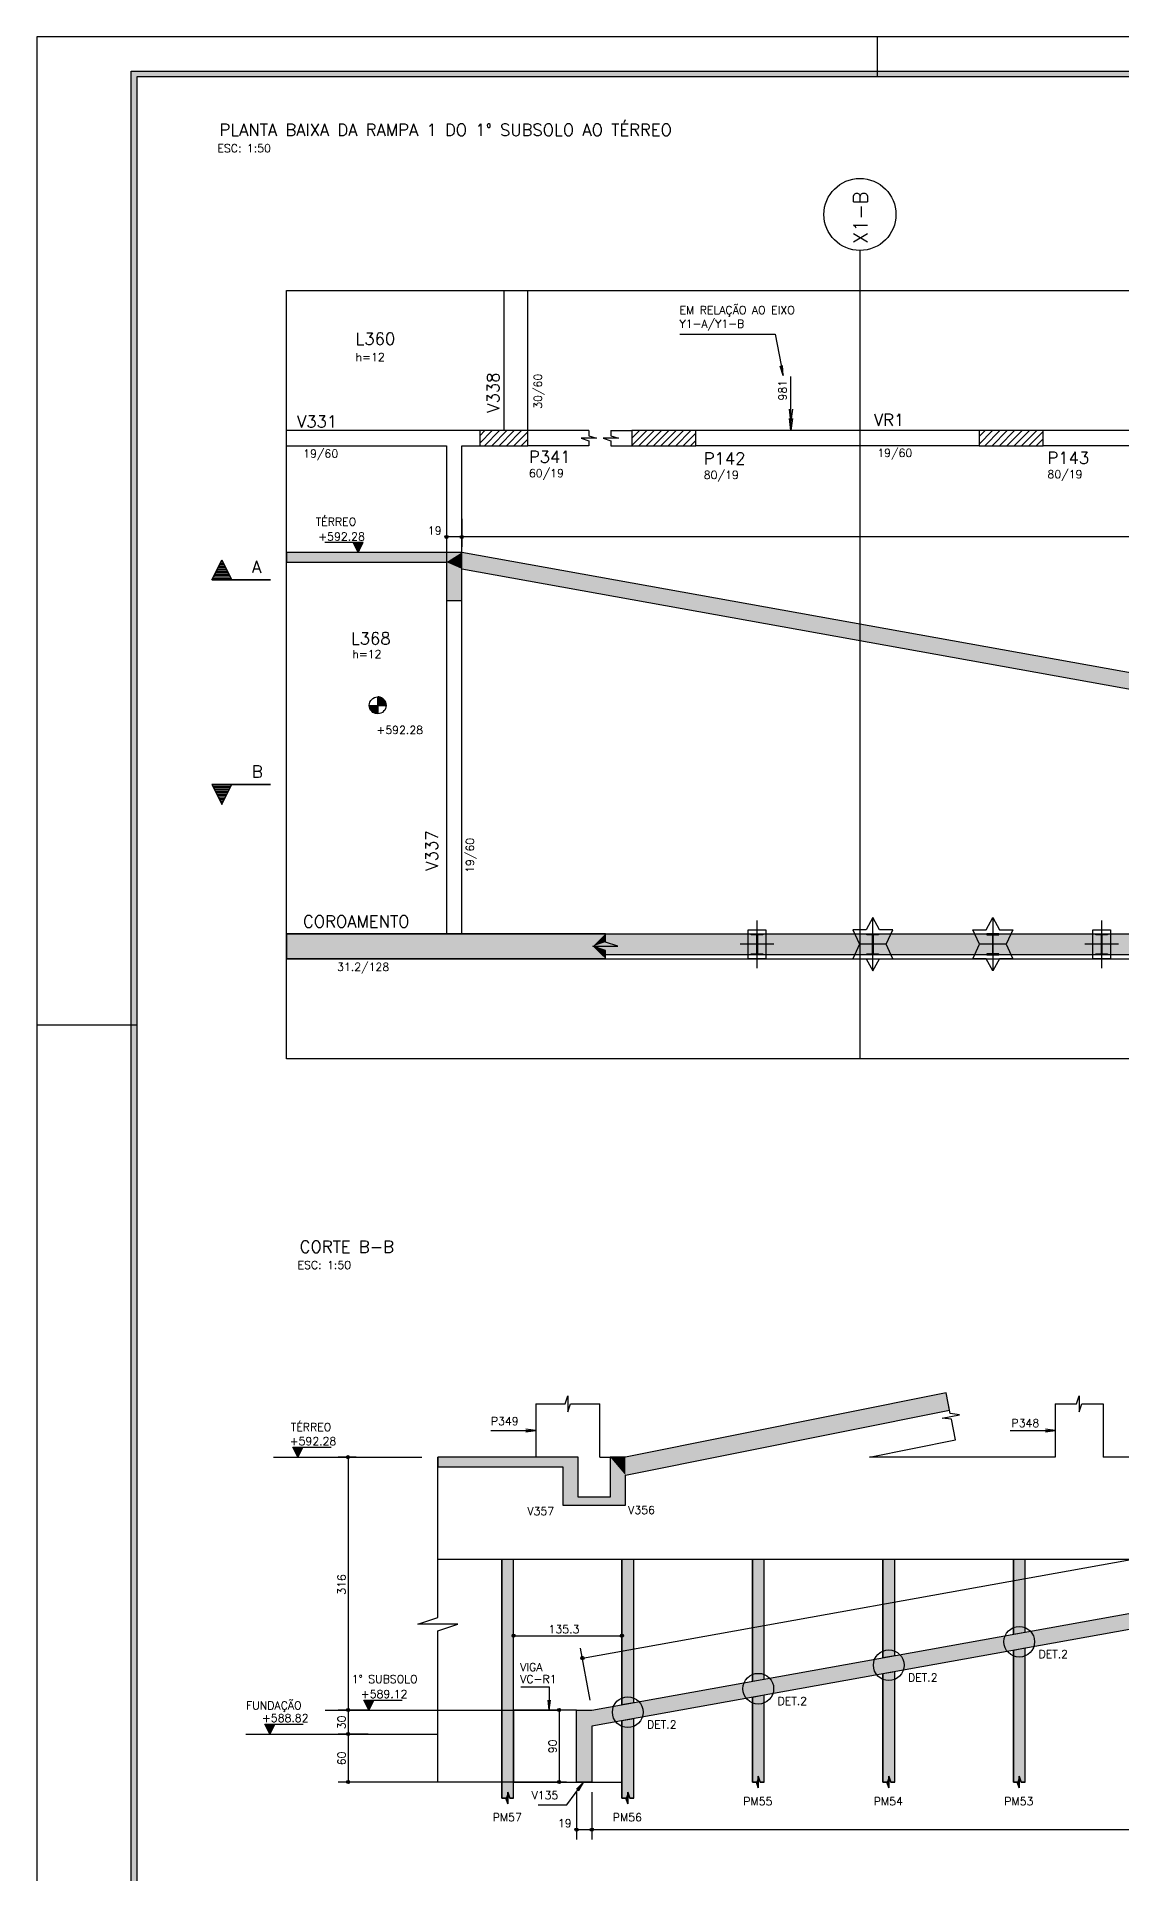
# Model space of a CAD drawing. Extents: x 0 to 119, y 0 to 84.
# Drawn here: x 0 to 27.09, y 38.2 to 84.1 of the extents above; entities that cross this region are included whole.
import ezdxf

# ---------------------------------------------------------------- set-up
doc = ezdxf.new("R2010")
doc.units = 0
doc.header["$LTSCALE"] = 100
doc.header["$MEASUREMENT"] = 0
for name, pattern in [('ESTILO_TQS_0001', [0.85, 0.7, -0.15]), ('ESTILO_TQS_0002', [0.3, 0.2, -0.1]), ('ESTILO_TQS_0004', [2.4, 1.5, 0.2, 0.15, -0.2, 0.15, -0.2])]:
    doc.linetypes.add(name, pattern=pattern)
for name, color, linetype in [('1', 1, 'CONTINUOUS'), ('11', 11, 'CONTINUOUS'), ('12', 12, 'CONTINUOUS'), ('2', 2, 'CONTINUOUS'), ('20', 4, 'CONTINUOUS'), ('29', 7, 'CONTINUOUS'), ('3', 3, 'CONTINUOUS'), ('4', 4, 'CONTINUOUS'), ('5', 5, 'CONTINUOUS'), ('6', 6, 'CONTINUOUS'), ('8', 8, 'CONTINUOUS')]:
    doc.layers.add(name, color=color, linetype=linetype)
doc.styles.get("Standard").update_dxf_attribs({"font": 'ROMANS.SHX'})

msp = doc.modelspace()

# ---------------------------------------------------------------- linework, layer by layer
at = {"layer": '1', "linetype": 'Continuous'}
for p, q in [((17.996283, 60.823467), (17.996283, 62.009467)), ((20.886303, 62.083237), (20.719637, 61.778573)), ((21.05297, 61.778573), (20.886303, 62.083237)), ((20.886303, 60.749904), (20.886303, 62.083237)), ((23.719605, 61.778461), (23.886272, 62.083131)), ((23.886272, 62.083131), (24.052939, 61.778461)), ((23.886272, 62.083131), (23.886272, 60.749797)), ((26.606291, 60.823467), (26.606291, 62.009467)), ((17.775793, 61.778571), (18.216793, 61.778571)), ((17.775793, 61.054571), (17.775793, 61.778571)), ((17.849283, 61.656171), (17.849283, 61.678571)), ((17.849283, 61.678571), (18.143283, 61.678571)), ((17.970083, 61.656171), (17.849283, 61.656171)), ((17.989683, 61.196571), (17.989683, 61.636571)), ((18.002883, 61.636571), (18.002883, 61.196571)), ((18.143283, 61.656171), (18.022483, 61.656171)), ((18.143283, 61.678571), (18.143283, 61.656171)), ((18.216793, 61.778571), (18.216793, 61.054571)), ((20.719637, 61.778573), (20.386303, 61.778573)), ((20.386303, 61.778573), (20.55297, 61.416571)), ((20.739291, 61.656171), (20.739291, 61.678571)), ((20.739291, 61.678571), (21.033291, 61.678571)), ((20.860091, 61.656171), (20.739291, 61.656171)), ((20.879691, 61.196571), (20.879691, 61.636571)), ((20.892891, 61.636571), (20.892891, 61.196571)), ((21.033291, 61.656171), (20.912491, 61.656171)), ((21.033291, 61.678571), (21.033291, 61.656171)), ((21.386303, 61.778573), (21.05297, 61.778573)), ((21.219637, 61.416571), (21.386303, 61.778573)), ((23.552939, 61.416464), (23.386272, 61.778461)), ((23.386272, 61.778461), (23.719605, 61.778461)), ((23.73926, 61.678464), (23.73926, 61.656064)), ((24.03326, 61.678464), (23.73926, 61.678464)), ((23.73926, 61.656064), (23.86006, 61.656064)), ((23.87966, 61.636464), (23.87966, 61.196464)), ((23.89286, 61.196464), (23.89286, 61.636464)), ((23.91246, 61.656064), (24.03326, 61.656064)), ((24.03326, 61.656064), (24.03326, 61.678464)), ((24.052939, 61.778461), (24.386272, 61.778461)), ((24.386272, 61.778461), (24.219605, 61.416464)), ((26.385801, 61.778571), (26.826801, 61.778571)), ((26.385801, 61.054571), (26.385801, 61.778571)), ((26.459291, 61.656171), (26.459291, 61.678571)), ((26.459291, 61.678571), (26.753291, 61.678571)), ((26.580091, 61.656171), (26.459291, 61.656171)), ((26.599691, 61.196571), (26.599691, 61.636571)), ((26.612891, 61.636571), (26.612891, 61.196571)), ((26.753291, 61.656171), (26.632491, 61.656171)), ((26.753291, 61.678571), (26.753291, 61.656171)), ((26.826801, 61.778571), (26.826801, 61.054571)), ((18.416793, 61.416571), (17.575793, 61.416571)), ((18.216793, 61.054571), (17.775793, 61.054571)), ((17.849283, 61.154571), (17.849283, 61.176971)), ((17.849283, 61.176971), (17.970083, 61.176971)), ((18.143283, 61.154571), (17.849283, 61.154571)), ((18.022483, 61.176971), (18.143283, 61.176971)), ((18.143283, 61.176971), (18.143283, 61.154571)), ((20.55297, 61.416571), (20.386303, 61.054573)), ((20.386303, 61.054573), (20.719637, 61.054573)), ((21.219637, 61.416571), (20.55297, 61.416571)), ((20.719637, 61.054573), (20.886303, 60.749904)), ((20.739291, 61.154571), (20.739291, 61.176971)), ((20.739291, 61.176971), (20.860091, 61.176971)), ((21.033291, 61.154571), (20.739291, 61.154571)), ((20.886303, 60.749904), (21.05297, 61.054573)), ((20.912491, 61.176971), (21.033291, 61.176971)), ((21.033291, 61.176971), (21.033291, 61.154571)), ((21.05297, 61.054573), (21.386303, 61.054573)), ((21.386303, 61.054573), (21.219637, 61.416571)), ((23.386272, 61.054461), (23.552939, 61.416464)), ((23.719605, 61.054461), (23.386272, 61.054461)), ((24.219605, 61.416464), (23.552939, 61.416464)), ((23.886272, 60.749797), (23.719605, 61.054461)), ((23.86006, 61.176864), (23.73926, 61.176864)), ((23.73926, 61.176864), (23.73926, 61.154464)), ((23.73926, 61.154464), (24.03326, 61.154464)), ((24.052939, 61.054461), (23.886272, 60.749797)), ((24.03326, 61.176864), (23.91246, 61.176864)), ((24.03326, 61.154464), (24.03326, 61.176864)), ((24.386272, 61.054461), (24.052939, 61.054461)), ((24.219605, 61.416464), (24.386272, 61.054461)), ((27.026801, 61.416571), (26.185801, 61.416571)), ((26.826801, 61.054571), (26.385801, 61.054571)), ((26.459291, 61.154571), (26.459291, 61.176971)), ((26.459291, 61.176971), (26.580091, 61.176971)), ((26.753291, 61.154571), (26.459291, 61.154571)), ((26.632491, 61.176971), (26.753291, 61.176971)), ((26.753291, 61.176971), (26.753291, 61.154571)), ((11.913867, 42.278628), (11.913867, 40.478584)), ((14.619867, 42.007743), (14.619867, 40.478584))]:
    msp.add_line(p, q, dxfattribs=at)
at = {"layer": '1', "linetype": 'ESTILO_TQS_0002'}
for p, q in [((5.918925, 48.598628), (9.619867, 48.598628)), ((7.203803, 42.27856), (13.086873, 42.27856)), ((5.225142, 41.678584), (10.019867, 41.678584))]:
    msp.add_line(p, q, dxfattribs=at)
at = {"layer": '1', "linetype": 'Continuous'}
for points in [[(4.380526, 70.526118), (4.626039, 71.017146), (4.871554, 70.526118), (4.380526, 70.526118)], [(4.380526, 65.407023), (4.626039, 64.915995), (4.871554, 65.407023), (4.380526, 65.407023)], [(14.208545, 61.05457), (14.208545, 61.262571), (13.896544, 61.36657), (14.520545, 61.36657), (14.208545, 61.470571), (14.208545, 61.678571), (6.236286, 61.678571), (6.236286, 61.05457), (14.208545, 61.05457)], [(44.826303, 61.154571), (14.208545, 61.154571), (14.208545, 61.262571), (13.896544, 61.36657), (14.520545, 61.36657), (14.208545, 61.470571), (14.208545, 61.678571), (44.826303, 61.678571), (44.826303, 61.154571)]]:
    msp.add_lwpolyline(points, dxfattribs=at)
for centre, start, end in [((17.970083, 61.636571), 360, 90), ((18.022483, 61.636571), 90, 179.999999), ((20.860091, 61.636571), 360, 90), ((20.912491, 61.636571), 90, 179.999999), ((23.86006, 61.636464), 0, 90), ((23.91246, 61.636464), 90, 180), ((26.580091, 61.636571), 360, 90), ((26.632491, 61.636571), 90, 179.999999), ((17.970083, 61.196571), 270, 360), ((18.022483, 61.196571), 180, 270), ((20.860091, 61.196571), 270, 360), ((20.912491, 61.196571), 180, 270), ((23.86006, 61.196464), 270, 0), ((23.91246, 61.196464), 180.000001, 270), ((26.580091, 61.196571), 270, 360), ((26.632491, 61.196571), 180, 270)]:
    msp.add_arc(centre, 0.0196, start, end, dxfattribs=at)
for points in [[(13.896544, 61.36657), (14.208545, 61.678571), (6.236286, 61.05457)], [(6.236286, 61.05457), (14.208545, 61.678571), (6.236286, 61.678571)], [(13.896544, 61.36657), (14.208545, 61.470571), (14.208545, 61.678571)], [(44.826303, 61.154571), (14.208545, 61.470571), (14.208545, 61.678571)], [(44.826303, 61.154571), (14.208545, 61.678571), (44.826303, 61.678571)], [(13.896544, 61.36657), (6.236286, 61.05457), (14.208545, 61.05457)], [(13.896544, 61.36657), (14.520545, 61.36657), (14.208545, 61.470571)], [(44.826303, 61.154571), (14.208545, 61.262571), (13.896544, 61.36657)], [(44.826303, 61.154571), (13.896544, 61.36657), (14.520545, 61.36657)], [(13.896544, 61.36657), (14.208545, 61.05457), (14.208545, 61.262571)], [(44.826303, 61.154571), (14.520545, 61.36657), (14.208545, 61.470571)], [(44.826303, 61.154571), (14.208545, 61.154571), (14.208545, 61.262571)]]:
    msp.add_solid(points, dxfattribs=at)
at = {"layer": '11', "linetype": 'ESTILO_TQS_0004'}
msp.add_line((6.236286, 61.054571), (50.106286, 61.054568), dxfattribs=at)
msp.add_lwpolyline([(6.236286, 77.757377), (50.106286, 77.757377), (50.106286, 58.550392), (6.236286, 58.550392), (6.236286, 77.757377)], dxfattribs=at)
at = {"layer": '12', "linetype": 'Continuous'}
for p, q in [((11.066286, 73.942221), (11.378636, 74.254571)), ((11.066286, 74.126069), (11.194788, 74.254571)), ((11.182483, 73.874571), (11.562483, 74.254571)), ((11.366331, 73.874571), (11.746331, 74.254571)), ((11.550179, 73.874571), (11.930179, 74.254571)), ((11.734027, 73.874571), (12.114027, 74.254571)), ((11.917874, 73.874571), (12.266286, 74.222982)), ((12.101722, 73.874571), (12.266286, 74.039135)), ((14.866286, 73.881418), (15.239439, 74.254571)), ((14.866286, 74.065265), (15.055591, 74.254571)), ((14.866286, 74.249113), (14.871744, 74.254571)), ((15.043287, 73.874571), (15.423287, 74.254571)), ((15.227135, 73.874571), (15.607135, 74.254571)), ((15.410982, 73.874571), (15.790982, 74.254571)), ((15.59483, 73.874571), (15.97483, 74.254571)), ((15.778678, 73.874571), (16.158678, 74.254571)), ((15.962526, 73.874571), (16.342526, 74.254571)), ((16.146373, 73.874571), (16.466286, 74.194483)), ((16.330221, 73.874571), (16.466286, 74.010636)), ((23.546286, 73.920573), (23.880284, 74.254571)), ((23.546286, 74.104421), (23.696436, 74.254571)), ((23.684132, 73.874571), (24.064132, 74.254571)), ((23.86798, 73.874571), (24.24798, 74.254571)), ((24.051827, 73.874571), (24.431827, 74.254571)), ((24.235675, 73.874571), (24.615675, 74.254571)), ((24.419523, 73.874571), (24.799523, 74.254571)), ((24.603371, 73.874571), (24.983371, 74.254571)), ((24.787218, 73.874571), (25.146286, 74.233639)), ((24.971066, 73.874571), (25.146286, 74.049791))]:
    msp.add_line(p, q, dxfattribs=at)
at = {"layer": '2', "linetype": 'Continuous'}
for p, q in [((21.000081, 84.099962), (21.000081, 83.099962)), ((10.236286, 72.303746), (10.236286, 72.303746)), ((10.616286, 72.303746), (10.616286, 72.303746)), ((10.616286, 72.303746), (10.616286, 72.303746)), ((10.236286, 72.053746), (10.236286, 71.347693)), ((10.616286, 72.053746), (10.616286, 71.347693)), ((10.616286, 72.053746), (10.616286, 71.347693)), ((8.157199, 71.458244), (7.197199, 71.458244)), ((8.032199, 71.208244), (7.907199, 71.458244)), ((7.918347, 71.435948), (8.146052, 71.435948)), ((7.929495, 71.413652), (8.134904, 71.413652)), ((7.940643, 71.391357), (8.123756, 71.391357)), ((7.95179, 71.369061), (8.112608, 71.369061)), ((7.962938, 71.346766), (8.10146, 71.346765)), ((7.974086, 71.32447), (8.090313, 71.32447)), ((7.985234, 71.302174), (8.079165, 71.302174)), ((7.996382, 71.279877), (8.068017, 71.279878)), ((8.00753, 71.257582), (8.056869, 71.257582)), ((8.018678, 71.235287), (8.04572, 71.235287)), ((8.032199, 71.208244), (8.157199, 71.458244)), ((10.616286, 71.597693), (10.236286, 71.597693)), ((45.726286, 71.597693), (10.616286, 71.597693)), ((8.518081, 67.599698), (8.518081, 67.177823)), ((8.518081, 67.177823), (8.518081, 67.599698)), ((8.518081, 67.589449), (8.583035, 67.589449)), ((8.518081, 67.57607), (8.615086, 67.57607)), ((8.518081, 67.562691), (8.637425, 67.562691)), ((8.518081, 67.549311), (8.654895, 67.549311)), ((8.518081, 67.535933), (8.669194, 67.535933)), ((8.518081, 67.522554), (8.681158, 67.522554)), ((8.518081, 67.509174), (8.691272, 67.509174)), ((8.518081, 67.495795), (8.699845, 67.495795)), ((8.518081, 67.482415), (8.707087, 67.482415)), ((8.307143, 67.388761), (8.729018, 67.388761)), ((8.51808, 67.375382), (8.307659, 67.375382)), ((8.51808, 67.362003), (8.308847, 67.362003)), ((8.51808, 67.348624), (8.310996, 67.348624)), ((8.51808, 67.335244), (8.314044, 67.335244)), ((8.51808, 67.321866), (8.318031, 67.321866)), ((8.51808, 67.308486), (8.323014, 67.308486)), ((8.51808, 67.295107), (8.329073, 67.295107)), ((8.51808, 67.281728), (8.336315, 67.281728)), ((8.51808, 67.268349), (8.344888, 67.268349)), ((8.51808, 67.254969), (8.355003, 67.254969)), ((8.51808, 67.241591), (8.366967, 67.241591)), ((8.51808, 67.22821), (8.381265, 67.22821)), ((8.51808, 67.214832), (8.398735, 67.214832)), ((8.51808, 67.201453), (8.421075, 67.201453)), ((8.51808, 67.188073), (8.453127, 67.188073)), ((8.518081, 67.469036), (8.713146, 67.469036)), ((8.518081, 67.455657), (8.718129, 67.455657)), ((8.518081, 67.442278), (8.722117, 67.442278)), ((8.518081, 67.428899), (8.725164, 67.428899)), ((8.518081, 67.41552), (8.727314, 67.41552)), ((8.518081, 67.40214), (8.728568, 67.40214)), ((0.000081, 59.399962), (2.500081, 59.399962)), ((22.717377, 50.205791), (14.70734, 48.598628)), ((12.466872, 49.929519), (12.466872, 48.598628)), ((13.633141, 43.577093), (48.743141, 49.897093)), ((14.066872, 48.598628), (14.066872, 49.929519)), ((25.446872, 49.929519), (25.446872, 48.598628)), ((26.646872, 49.929519), (26.646872, 48.598628)), ((6.393925, 48.848629), (7.353925, 48.848629)), ((6.518925, 48.598628), (6.393925, 48.848629)), ((6.632777, 48.826332), (6.405072, 48.826332)), ((6.621629, 48.804037), (6.41622, 48.804037)), ((6.610481, 48.781741), (6.427368, 48.781741)), ((6.599334, 48.759445), (6.438516, 48.759445)), ((6.588186, 48.73715), (6.449664, 48.737149)), ((6.577038, 48.714854), (6.460811, 48.714854)), ((6.56589, 48.692558), (6.471959, 48.692558)), ((6.554742, 48.670262), (6.483107, 48.670262)), ((6.518925, 48.598628), (6.643925, 48.848629)), ((20.807324, 48.598628), (22.953448, 49.029232)), ((6.543594, 48.647966), (6.494255, 48.647966)), ((6.532446, 48.625671), (6.505403, 48.625671)), ((7.981948, 48.598628), (7.52707, 48.598628)), ((7.77707, 48.598628), (7.77707, 42.27856)), ((8.231948, 48.598628), (8.231948, 48.598628)), ((14.066872, 48.598628), (14.326873, 48.598628)), ((25.446872, 48.598628), (20.807324, 48.598628)), ((36.606872, 48.598628), (26.646872, 48.598628)), ((34.75511, 46.038628), (10.019867, 46.038628)), ((11.619867, 40.078584), (11.619867, 46.038628)), ((11.913867, 40.078584), (11.913867, 46.038628)), ((14.619867, 42.414172), (14.619867, 46.038628)), ((14.913867, 42.467093), (14.913867, 46.038628)), ((17.879867, 43.00099), (17.879867, 46.038628)), ((18.173867, 43.053912), (18.173867, 46.038628)), ((21.139867, 43.587809), (21.139867, 46.038628)), ((21.433867, 43.640731), (21.433867, 46.038628)), ((24.399867, 44.174627), (24.399867, 46.038628)), ((24.693867, 44.227549), (24.693867, 46.038628)), ((11.913867, 42.52856), (11.913867, 44.387099)), ((11.913867, 44.137099), (14.619867, 44.137099)), ((14.619867, 43.55026), (14.619867, 44.387099)), ((13.822583, 42.524674), (13.588852, 43.823139)), ((24.399867, 40.478584), (24.399867, 43.768199)), ((24.693867, 40.478584), (24.693867, 43.82112)), ((14.619867, 43.30026), (14.619867, 43.30026)), ((21.139867, 40.478584), (21.139867, 43.18138)), ((21.433867, 40.478584), (21.433867, 43.234302)), ((7.655826, 42.27856), (7.52707, 42.27856)), ((8.295602, 42.27856), (7.52707, 42.27856)), ((7.77707, 42.27856), (7.77707, 41.678584)), ((7.905826, 42.27856), (7.905826, 42.27856)), ((8.170602, 42.52856), (9.130601, 42.52856)), ((8.295602, 42.27856), (8.170602, 42.52856)), ((8.409454, 42.506264), (8.181749, 42.506264)), ((8.398306, 42.483969), (8.192897, 42.483969)), ((8.387158, 42.461673), (8.204044, 42.461673)), ((8.37601, 42.439377), (8.215192, 42.439377)), ((8.364862, 42.417082), (8.22634, 42.417081)), ((8.353714, 42.394786), (8.237488, 42.394786)), ((8.342566, 42.37249), (8.248636, 42.37249)), ((8.331418, 42.350194), (8.259784, 42.350194)), ((8.32027, 42.327898), (8.270932, 42.327898)), ((8.309123, 42.305603), (8.28208, 42.305603)), ((8.295602, 42.27856), (8.420602, 42.52856)), ((8.545602, 42.27856), (8.545602, 42.27856)), ((13.486872, 42.278628), (11.913867, 42.27856)), ((11.913867, 42.27856), (11.913867, 42.27856)), ((13.236872, 42.278628), (12.799182, 42.278628)), ((13.049182, 42.278628), (13.049182, 40.478584)), ((13.486872, 42.278628), (13.486872, 42.278628)), ((13.866872, 42.278628), (13.866872, 42.278628)), ((17.879867, 40.478584), (17.879867, 42.594562)), ((18.173867, 40.478584), (18.173867, 42.647483)), ((5.700142, 41.928585), (6.660141, 41.928585)), ((5.825142, 41.678584), (5.700142, 41.928585)), ((5.938994, 41.906288), (5.711289, 41.906288)), ((5.927846, 41.883993), (5.722437, 41.883993)), ((5.916698, 41.861697), (5.733585, 41.861697)), ((5.90555, 41.839401), (5.744733, 41.839401)), ((5.894402, 41.817106), (5.755881, 41.817106)), ((5.883254, 41.79481), (5.767028, 41.79481)), ((5.872107, 41.772514), (5.778176, 41.772514)), ((5.825142, 41.678584), (5.950142, 41.928585)), ((14.619867, 40.078584), (14.619867, 42.007743)), ((14.913867, 40.078584), (14.913867, 42.060665)), ((5.860959, 41.750218), (5.789324, 41.750219)), ((5.849811, 41.727922), (5.800472, 41.727922)), ((5.838663, 41.705627), (5.81162, 41.705627)), ((7.961693, 41.678584), (7.52707, 41.678584)), ((8.276296, 41.678584), (7.52707, 41.678584)), ((7.77707, 41.678584), (7.77707, 40.478584)), ((8.211693, 41.678584), (8.211693, 41.678584)), ((8.526296, 41.678584), (8.526296, 41.678584)), ((13.236872, 40.478584), (7.52707, 40.478584)), ((11.913867, 40.478584), (14.619867, 40.478584)), ((13.236872, 40.478584), (12.799182, 40.478584)), ((13.486872, 40.478584), (13.486872, 40.478584)), ((13.486872, 40.478584), (13.486872, 40.478584)), ((13.486872, 40.478584), (13.486872, 40.478584)), ((13.866873, 40.478584), (13.866873, 40.478584)), ((13.866873, 40.478584), (13.866873, 40.478584)), ((13.486872, 40.228584), (13.486872, 39.039838)), ((13.866873, 40.228584), (13.866873, 39.039838)), ((13.866873, 40.228584), (13.866873, 39.039838)), ((13.486872, 39.289838), (13.866873, 39.289838)), ((13.866873, 39.289838), (48.976872, 39.289838))]:
    msp.add_line(p, q, dxfattribs=at)
for points in [[(0.000081, -0.000038), (118.900081, -0.000038), (118.900081, 84.099962), (0.000081, 84.099962), (0.000081, -0.000038)], [(117.900081, 0.999962), (117.900081, 0.859962), (2.360081, 0.859962), (2.360081, 83.239962), (117.900081, 83.239962), (117.900081, 83.099962), (2.500081, 83.099962), (2.500081, 0.999962), (117.900081, 0.999962)], [(117.900081, 0.999962), (117.900081, 0.859962), (2.360081, 0.859962), (2.360081, 83.239962), (117.900081, 83.239962), (117.900081, 83.099962), (2.500081, 83.099962), (2.500081, 0.999962), (117.900081, 0.999962)], [(2.500081, 0.999962), (117.900081, 0.999962), (117.900081, 83.099962), (2.500081, 83.099962), (2.500081, 0.999962)], [(16.06984, 76.665969), (18.448571, 76.665969), (18.648312, 75.630948), (18.569305, 75.868136), (18.648312, 75.630948), (18.633386, 75.880502)], [(7.907199, 71.458244), (8.032199, 71.208244), (8.157199, 71.458244), (7.907199, 71.458244)], [(8.518081, 67.599698), (8.518081, 67.388761), (8.729018, 67.388761), (8.728568, 67.40214), (8.727314, 67.41552), (8.725164, 67.428899), (8.722117, 67.442278), (8.718129, 67.455657), (8.713146, 67.469036), (8.707087, 67.482415), (8.699845, 67.495795), (8.691159, 67.509174), (8.681008, 67.522554), (8.669079, 67.535933), (8.654759, 67.549311), (8.637283, 67.562691), (8.614866, 67.57607), (8.582742, 67.589449), (8.558804, 67.59573), (8.543613, 67.598147), (8.52832, 67.59945), (8.518081, 67.599698)], [(14.208545, 61.05457), (14.208545, 61.262571), (13.896544, 61.36657), (14.520545, 61.36657), (14.208545, 61.470571), (14.208545, 61.678571)], [(12.466872, 49.929519), (13.200206, 49.929519), (13.266872, 50.129519), (13.266872, 49.729519), (13.333539, 49.929519), (14.066872, 49.929519)], [(22.953448, 49.029232), (22.849839, 49.545614), (22.61972, 49.574233), (23.051106, 49.660789), (22.820987, 49.689409), (22.717377, 50.205791)], [(25.446872, 49.929519), (25.980206, 49.929519), (26.046872, 50.129519), (26.046872, 49.729519), (26.113539, 49.929519), (26.646872, 49.929519)], [(11.341572, 49.264074), (12.466872, 49.264074), (12.219011, 49.231442), (12.466872, 49.264074), (12.219011, 49.296705)], [(24.321571, 49.264074), (25.446872, 49.264074), (25.199011, 49.231442), (25.446872, 49.264074), (25.199011, 49.296705)], [(6.643925, 48.848629), (6.518925, 48.598628), (6.393925, 48.848629), (6.643925, 48.848629)], [(12.097156, 42.86186), (12.805986, 42.86186), (12.805986, 42.27856), (12.773354, 42.526421), (12.805986, 42.27856), (12.838618, 42.526421)], [(8.420602, 42.52856), (8.295602, 42.27856), (8.170602, 42.52856), (8.420602, 42.52856)], [(5.950142, 41.928585), (5.825142, 41.678584), (5.700142, 41.928585), (5.950142, 41.928585)], [(12.528329, 39.909852), (13.244239, 39.909852), (13.656273, 40.478584), (13.537281, 40.258719), (13.656273, 40.478584), (13.48443, 40.297008)], [(18.173867, 40.478584), (18.075867, 40.478584), (18.026867, 40.625584), (18.026867, 40.331584), (17.977867, 40.478584), (17.879867, 40.478584)], [(21.433867, 40.478584), (21.335867, 40.478584), (21.286867, 40.625584), (21.286867, 40.331584), (21.237867, 40.478584), (21.139867, 40.478584)], [(24.693867, 40.478584), (24.595867, 40.478584), (24.546867, 40.625584), (24.546867, 40.331584), (24.497867, 40.478584), (24.399867, 40.478584)], [(11.913867, 40.078584), (11.815867, 40.078584), (11.766867, 40.225584), (11.766867, 39.931584), (11.717867, 40.078584), (11.619867, 40.078584)], [(14.913867, 40.078584), (14.815867, 40.078584), (14.766867, 40.225584), (14.766867, 39.931584), (14.717867, 40.078584), (14.619867, 40.078584)]]:
    msp.add_lwpolyline(points, dxfattribs=at)
at = {"layer": '2', "linetype": 'ESTILO_TQS_0001'}
msp.add_lwpolyline([(10.019867, 40.478584), (10.019867, 44.260041), (10.519867, 44.426708), (9.519867, 44.426708), (10.019867, 44.593375), (10.019867, 48.598628)], dxfattribs=at)
at = {"layer": '2', "linetype": 'Continuous'}
for centre, radius in [((10.236286, 71.597693), 0.04), ((10.236286, 71.597693), 0.02), ((10.616286, 71.597693), 0.04), ((10.616286, 71.597693), 0.04), ((10.616286, 71.597693), 0.02), ((10.616286, 71.597693), 0.02), ((8.518081, 67.388761), 0.210938), ((7.77707, 48.598628), 0.04), ((7.77707, 48.598628), 0.02), ((11.913867, 44.137099), 0.04), ((11.913867, 44.137099), 0.02), ((14.619867, 44.137099), 0.04), ((14.619867, 44.137099), 0.02), ((13.633141, 43.577093), 0.04), ((13.633141, 43.577093), 0.02), ((7.77707, 42.27856), 0.04), ((7.77707, 42.27856), 0.04), ((7.77707, 42.27856), 0.02), ((7.77707, 42.27856), 0.02), ((13.049182, 42.278628), 0.04), ((13.049182, 42.278628), 0.02), ((7.77707, 41.678584), 0.04), ((7.77707, 41.678584), 0.04), ((7.77707, 41.678584), 0.02), ((7.77707, 41.678584), 0.02), ((7.77707, 40.478584), 0.04), ((7.77707, 40.478584), 0.02), ((13.049182, 40.478584), 0.04), ((13.049182, 40.478584), 0.02), ((13.486872, 39.289838), 0.04), ((13.486872, 39.289838), 0.02), ((13.866873, 39.289838), 0.04), ((13.866873, 39.289838), 0.04), ((13.866873, 39.289838), 0.02), ((13.866873, 39.289838), 0.02)]:
    msp.add_circle(centre, radius, dxfattribs=at)
for points in [[(2.360081, 0.859962), (2.360081, 83.239962), (2.500081, 83.099962)], [(2.500081, 83.099962), (2.360081, 83.239962), (117.900081, 83.239962)], [(2.500081, 0.999962), (2.360081, 0.859962), (2.500081, 83.099962)], [(117.900081, 83.239962), (117.900081, 83.099962), (2.500081, 83.099962)]]:
    msp.add_solid(points, dxfattribs=at)
at = {"layer": '20', "linetype": 'ESTILO_TQS_0001'}
for p, q in [((11.666286, 74.064571), (11.666286, 74.064571)), ((11.666286, 74.064571), (11.666286, 74.064571)), ((11.666286, 74.064571), (11.666286, 74.064571)), ((11.666286, 74.064571), (11.666286, 74.064571)), ((15.666286, 74.064571), (15.666286, 74.064571)), ((15.666286, 74.064571), (15.666286, 74.064571)), ((15.666286, 74.064571), (15.666286, 74.064571)), ((15.666286, 74.064571), (15.666286, 74.064571)), ((24.346286, 74.064571), (24.346286, 74.064571)), ((24.346286, 74.064571), (24.346286, 74.064571)), ((24.346286, 74.064571), (24.346286, 74.064571)), ((24.346286, 74.064571), (24.346286, 74.064571))]:
    msp.add_line(p, q, dxfattribs=at)
at = {"layer": '29', "linetype": 'Continuous'}
for points in [[(11.913867, 40.078584), (11.913867, 46.038628), (11.619867, 46.038628), (11.619867, 40.078584), (11.717867, 40.078584), (11.766867, 39.931584), (11.766867, 40.225584), (11.815867, 40.078584), (11.913867, 40.078584)], [(14.619867, 46.038628), (14.619867, 42.414176), (14.913867, 42.467098), (14.913867, 46.038628), (14.619867, 46.038628)], [(17.879867, 46.038628), (17.879867, 43.001002), (18.173867, 43.053923), (18.173867, 46.038628), (17.879867, 46.038628)], [(21.139867, 46.038628), (21.139867, 43.587801), (21.433867, 43.640722), (21.433867, 46.038628), (21.139867, 46.038628)], [(24.399867, 46.038628), (24.399867, 44.174631), (24.693867, 44.227552), (24.693867, 46.038628), (24.399867, 46.038628)], [(24.693867, 40.478584), (24.693867, 43.82112), (24.399867, 43.768204), (24.399867, 40.478584), (24.497867, 40.478584), (24.546867, 40.331584), (24.546867, 40.625584), (24.595867, 40.478584), (24.693867, 40.478584)], [(21.433867, 40.478584), (21.433867, 43.234318), (21.139867, 43.181384), (21.139867, 40.478584), (21.237867, 40.478584), (21.286867, 40.331584), (21.286867, 40.625584), (21.335867, 40.478584), (21.433867, 40.478584)], [(18.173867, 40.478584), (18.173867, 42.647492), (17.879867, 42.594562), (17.879867, 40.478584), (17.977867, 40.478584), (18.026867, 40.331584), (18.026867, 40.625584), (18.075867, 40.478584), (18.173867, 40.478584)], [(14.913867, 40.078584), (14.913867, 42.060667), (14.619867, 42.007743), (14.619867, 40.078584), (14.717867, 40.078584), (14.766867, 39.931584), (14.766867, 40.225584), (14.815867, 40.078584), (14.913867, 40.078584)]]:
    msp.add_lwpolyline(points, dxfattribs=at)
for points in [[(11.913867, 46.038628), (11.619867, 46.038628), (11.619867, 40.078584)], [(11.913867, 46.038628), (11.619867, 40.078584), (11.717867, 40.078584)], [(11.913867, 46.038628), (11.717867, 40.078584), (11.766867, 40.225584)], [(11.913867, 46.038628), (11.766867, 40.225584), (11.815867, 40.078584)], [(11.913867, 46.038628), (11.815867, 40.078584), (11.913867, 40.078584)], [(14.619867, 46.038628), (14.619867, 42.414176), (14.913867, 42.467098)], [(14.619867, 46.038628), (14.913867, 42.467098), (14.913867, 46.038628)], [(14.619867, 46.038628), (14.913867, 46.038628), (14.619867, 46.038628)], [(17.879867, 46.038628), (17.879867, 43.001002), (18.173867, 43.053923)], [(17.879867, 46.038628), (18.173867, 43.053923), (18.173867, 46.038628)], [(17.879867, 46.038628), (18.173867, 46.038628), (17.879867, 46.038628)], [(21.139867, 46.038628), (21.139867, 43.587801), (21.433867, 43.640722)], [(21.139867, 46.038628), (21.433867, 43.640722), (21.433867, 46.038628)], [(21.139867, 46.038628), (21.433867, 46.038628), (21.139867, 46.038628)], [(24.399867, 46.038628), (24.399867, 44.174631), (24.693867, 44.227552)], [(24.399867, 46.038628), (24.693867, 44.227552), (24.693867, 46.038628)], [(24.399867, 46.038628), (24.693867, 46.038628), (24.399867, 46.038628)], [(24.693867, 43.82112), (24.399867, 43.768204), (24.399867, 40.478584)], [(24.693867, 43.82112), (24.399867, 40.478584), (24.497867, 40.478584)], [(24.693867, 43.82112), (24.497867, 40.478584), (24.546867, 40.625584)], [(24.693867, 43.82112), (24.546867, 40.625584), (24.595867, 40.478584)], [(24.693867, 43.82112), (24.595867, 40.478584), (24.693867, 40.478584)], [(21.433867, 43.234318), (21.139867, 43.181384), (21.139867, 40.478584)], [(21.433867, 43.234318), (21.139867, 40.478584), (21.237867, 40.478584)], [(21.433867, 43.234318), (21.237867, 40.478584), (21.286867, 40.625584)], [(21.433867, 43.234318), (21.286867, 40.625584), (21.335867, 40.478584)], [(21.433867, 43.234318), (21.335867, 40.478584), (21.433867, 40.478584)], [(18.173867, 42.647492), (17.879867, 42.594562), (17.879867, 40.478584)], [(18.173867, 42.647492), (17.879867, 40.478584), (17.977867, 40.478584)], [(18.173867, 42.647492), (17.977867, 40.478584), (18.026867, 40.625584)], [(18.173867, 42.647492), (18.026867, 40.625584), (18.075867, 40.478584)], [(18.173867, 42.647492), (18.075867, 40.478584), (18.173867, 40.478584)], [(14.913867, 42.060667), (14.619867, 42.007743), (14.619867, 40.078584)], [(14.913867, 42.060667), (14.619867, 40.078584), (14.717867, 40.078584)], [(14.913867, 42.060667), (14.717867, 40.078584), (14.766867, 40.225584)], [(14.913867, 42.060667), (14.766867, 40.225584), (14.815867, 40.078584)], [(14.913867, 42.060667), (14.815867, 40.078584), (14.913867, 40.078584)], [(18.026867, 40.625584), (17.977867, 40.478584), (18.026867, 40.331584)], [(21.286867, 40.625584), (21.237867, 40.478584), (21.286867, 40.331584)], [(24.546867, 40.625584), (24.497867, 40.478584), (24.546867, 40.331584)], [(11.766867, 40.225584), (11.717867, 40.078584), (11.766867, 39.931584)], [(14.766867, 40.225584), (14.717867, 40.078584), (14.766867, 39.931584)]]:
    msp.add_solid(points, dxfattribs=at)
at = {"layer": '4', "linetype": 'Continuous'}
for p, q in [((13.791221, 74.254571), (12.266286, 74.254571)), ((14.342605, 74.254571), (14.866286, 74.254571)), ((23.546286, 74.254571), (16.466286, 74.254571)), ((30.666286, 74.254571), (25.146286, 74.254571)), ((13.791221, 73.874571), (12.266286, 73.874571)), ((14.342605, 73.874571), (14.866286, 73.874571)), ((23.546286, 73.874571), (16.466286, 73.874571)), ((30.666286, 73.874571), (25.146286, 73.874571)), ((6.236286, 61.678571), (45.726286, 61.678571)), ((14.208545, 61.05457), (6.236286, 61.05457)), ((50.106286, 61.154571), (14.208545, 61.154571)), ((13.486872, 42.278628), (11.913867, 42.278628)), ((11.913867, 42.27856), (11.913867, 40.478584)), ((14.619867, 42.007746), (14.619867, 40.478584)), ((11.913867, 40.478584), (14.619867, 40.478584))]:
    msp.add_line(p, q, dxfattribs=at)
for points in [[(11.666286, 77.757377), (11.666286, 74.254571)], [(12.266286, 74.254571), (12.266286, 77.757377)], [(10.426286, 74.254571), (6.236286, 74.254571)], [(11.066286, 74.254571), (10.426286, 74.254571)], [(13.791221, 74.254571), (13.791221, 74.127904), (13.981221, 74.064571), (13.601221, 74.064571), (13.791221, 74.001238), (13.791221, 73.874571)], [(14.342605, 74.254571), (14.342605, 74.127904), (14.532605, 74.064571), (14.152605, 74.064571), (14.342605, 74.001238), (14.342605, 73.874571)], [(6.236286, 73.874571), (10.236286, 73.874571)], [(10.236286, 73.874571), (10.236286, 61.678571)], [(10.616286, 61.678571), (10.616286, 73.874571)], [(10.616286, 73.874571), (11.066286, 73.874571)], [(22.717377, 50.205791), (14.706873, 48.598628), (14.326873, 48.598628), (14.326873, 47.598628), (13.526873, 47.598628), (13.526873, 48.598628), (10.019867, 48.598628), (10.019867, 48.358628), (13.146873, 48.358628), (13.146873, 47.398628), (14.706873, 47.398628), (14.706873, 48.149786), (22.803937, 49.774395), (22.717389, 50.205733)], [(13.866873, 41.8722), (13.866873, 40.478584), (13.486872, 40.478584), (13.486872, 42.278628), (13.866872, 42.278628), (48.976872, 48.598628), (51.564213, 48.598628), (51.564213, 48.358628), (49.356872, 48.358628), (49.356872, 47.398628), (48.976872, 47.398628), (48.976872, 48.1922), (13.866873, 41.8722)]]:
    msp.add_lwpolyline(points, dxfattribs=at)
at = {"layer": '5', "linetype": 'Continuous'}
for p, q in [((4.37714, 70.524031), (4.626039, 71.02183)), ((4.380525, 70.526117), (4.626039, 71.017148)), ((4.475216, 70.715493), (4.776865, 70.715493)), ((4.494362, 70.753785), (4.757719, 70.753785)), ((4.513393, 70.79185), (4.738574, 70.792074)), ((4.532653, 70.830369), (4.719427, 70.830369)), ((4.551798, 70.868661), (4.700281, 70.868661)), ((4.570943, 70.906953), (4.681135, 70.906953)), ((4.590089, 70.945246), (4.661989, 70.945246)), ((4.609235, 70.983538), (4.642844, 70.983538)), ((4.626039, 71.02183), (4.873896, 70.526117)), ((4.626039, 71.017146), (4.871554, 70.526118)), ((5.836286, 70.524031), (4.37714, 70.524031)), ((4.380525, 70.526118), (5.836286, 70.526118)), ((4.398629, 70.562324), (4.853451, 70.562324)), ((4.417776, 70.600615), (4.834305, 70.600615)), ((4.436922, 70.638908), (4.815158, 70.638908)), ((4.456068, 70.677199), (4.796012, 70.677199)), ((5.836286, 65.40911), (4.37714, 65.40911)), ((4.37714, 65.40911), (4.626039, 64.911311)), ((4.380525, 65.407024), (4.626039, 64.915994)), ((4.380525, 65.407023), (5.836286, 65.407023)), ((4.398629, 65.370818), (4.853451, 65.370818)), ((4.417776, 65.332526), (4.834305, 65.332526)), ((4.436922, 65.294234), (4.815158, 65.294234)), ((4.456068, 65.255942), (4.796012, 65.255942)), ((4.475216, 65.217648), (4.776865, 65.217648)), ((4.626039, 64.911311), (4.873896, 65.407024)), ((4.626039, 64.915995), (4.871554, 65.407023)), ((4.494362, 65.179356), (4.757719, 65.179356)), ((4.513393, 65.141291), (4.738574, 65.141067)), ((4.532653, 65.102772), (4.719427, 65.102772)), ((4.551798, 65.06448), (4.700281, 65.06448)), ((4.570943, 65.026188), (4.681135, 65.026188)), ((4.590089, 64.987895), (4.661989, 64.987895)), ((4.609235, 64.949603), (4.642844, 64.949603))]:
    msp.add_line(p, q, dxfattribs=at)
at = {"layer": '6', "linetype": 'Continuous'}
msp.add_line((20.566331, 78.757377), (20.566331, 58.550392), dxfattribs=at)
for points in [[(45.726285, 64.481815), (45.726285, 63.0882), (46.106286, 63.0882), (46.106286, 64.888244), (45.726286, 64.888244), (10.616286, 71.208244), (6.236286, 71.208244), (6.236286, 70.968244), (10.236286, 70.968244), (10.236286, 70.008244), (10.616286, 70.008244), (10.616286, 70.801815), (45.726285, 64.481815)], [(22.717377, 50.205791), (14.706873, 48.598628), (14.326873, 48.598628), (14.326873, 47.598628), (13.526873, 47.598628), (13.526873, 48.598628), (10.019867, 48.598628), (10.019867, 48.358628), (13.146873, 48.358628), (13.146873, 47.398628), (14.706873, 47.398628), (14.706873, 48.149786), (22.803937, 49.774395), (22.717389, 50.205733)], [(13.866873, 41.8722), (13.866873, 40.478584), (13.486872, 40.478584), (13.486872, 42.278628), (13.866872, 42.278628), (48.976872, 48.598628), (51.564213, 48.598628), (51.564213, 48.358628), (49.356872, 48.358628), (49.356872, 47.398628), (48.976872, 47.398628), (48.976872, 48.1922), (13.866873, 41.8722)]]:
    msp.add_lwpolyline(points, dxfattribs=at)
msp.add_circle((20.566331, 79.657377), 0.9, dxfattribs=at)
for points in [[(6.236286, 70.968244), (10.236286, 70.968244), (6.236286, 71.208244)], [(10.236286, 70.968244), (10.616286, 71.208244), (6.236286, 71.208244)], [(10.236286, 70.968244), (10.616286, 70.801815), (10.616286, 71.208244)], [(10.616286, 70.801815), (45.726285, 64.481815), (10.616286, 71.208244)], [(10.616286, 71.208244), (45.726285, 64.481815), (45.726286, 64.888244)], [(10.236286, 70.008244), (10.616286, 70.008244), (10.236286, 70.968244)], [(10.616286, 70.008244), (10.616286, 70.801815), (10.236286, 70.968244)], [(22.803937, 49.774395), (22.717377, 50.205791), (14.706873, 48.598628)], [(22.803937, 49.774395), (14.706873, 48.598628), (14.706873, 48.149786)], [(10.019867, 48.598628), (10.019867, 48.358628), (13.526873, 48.598628)], [(10.019867, 48.358628), (13.146873, 48.358628), (13.526873, 48.598628)], [(13.526873, 48.598628), (13.146873, 48.358628), (13.526873, 47.598628)], [(13.146873, 48.358628), (13.146873, 47.398628), (13.526873, 47.598628)], [(13.866872, 42.278628), (48.976872, 48.598628), (13.866873, 41.8722)], [(13.866873, 41.8722), (48.976872, 48.598628), (48.976872, 48.1922)], [(14.706873, 47.398628), (14.326873, 48.598628), (14.326873, 47.598628)], [(14.706873, 48.149786), (14.326873, 48.598628), (14.706873, 47.398628)], [(14.706873, 48.149786), (14.706873, 48.598628), (14.326873, 48.598628)], [(13.526873, 47.598628), (13.146873, 47.398628), (14.706873, 47.398628)], [(13.526873, 47.598628), (14.706873, 47.398628), (14.326873, 47.598628)], [(13.486872, 42.278628), (13.866872, 42.278628), (13.486872, 40.478584)], [(13.866872, 42.278628), (13.866873, 40.478584), (13.486872, 40.478584)], [(13.866873, 40.478584), (13.866872, 42.278628), (13.866873, 41.8722)]]:
    msp.add_solid(points, dxfattribs=at)
at = {"layer": '8', "linetype": 'Continuous'}
for p, q in [((18.842, 74.25457), (18.842, 75.60457)), ((18.842, 74.490564), (18.802529, 74.790377)), ((18.842, 74.25457), (18.802529, 74.554384)), ((18.881471, 74.790377), (18.842, 74.490564)), ((18.881471, 74.554384), (18.842, 74.25457))]:
    msp.add_line(p, q, dxfattribs=at)
for points in [[(11.066286, 73.874571), (12.266286, 73.874571), (12.266286, 74.254571), (11.066286, 74.254571), (11.066286, 73.874571)], [(14.866286, 73.874571), (16.466286, 73.874571), (16.466286, 74.254571), (14.866286, 74.254571), (14.866286, 73.874571)], [(23.546286, 73.874571), (25.146286, 73.874571), (25.146286, 74.254571), (23.546286, 74.254571), (23.546286, 73.874571)]]:
    msp.add_lwpolyline(points, dxfattribs=at)
for centre in [(24.546616, 43.985257), (21.286616, 43.398438), (18.026616, 42.81162), (14.766617, 42.224786)]:
    msp.add_circle(centre, 0.383828, dxfattribs=at)

# ---------------------------------------------------------------- texts
at = {"layer": '2', "linetype": 'Continuous'}
for s, p in [('ESC: 1:50', (4.512999, 81.213192)), ('EM RELAÇÃO AO EIXO', (16.058602, 77.167837)), ('Y1-A/Y1-B', (16.058602, 76.827837)), ('h=12', (7.966148, 75.993707)), ('19/60', (6.657121, 73.581329)), ('19/60', (20.999651, 73.597619)), ('60/19', (12.296861, 73.091463)), ('80/19', (16.664198, 73.048004)), ('80/19', (25.251519, 73.065004)), ('TÉRREO', (6.970391, 71.87909)), ('+592.28', (7.032199, 71.508244)), ('19', (9.76962, 71.657693)), ('h=12', (7.88409, 68.571664)), ('+592.28', (8.485607, 66.673448)), ('31.2/128', (7.50329, 60.751039)), ('ESC: 1:50', (6.51621, 53.300633)), ('TÉRREO', (6.347408, 49.249645)), ('+592.28', (6.318925, 48.898629)), ('135.3', (12.786867, 44.197099)), ('1%%d SUBSOLO', (7.869978, 42.952842)), ('VIGA', (12.078368, 43.2522)), ('VC-R1', (12.078368, 42.9522)), ('+589.12', (8.095602, 42.57856)), ('FUNDAÇÃO', (5.228205, 42.29359)), ('+588.82', (5.625142, 41.978585)), ('19', (13.020206, 39.349838))]:
    msp.add_text(s, height=0.2, dxfattribs=at).set_placement(p)
for s, p in [('30/60', (12.620229, 74.800663)), ('19/60', (10.92321, 63.20106)), ('316', (7.71707, 45.158594)), ('30', (7.71707, 41.798572)), ('90', (12.989182, 41.198606)), ('60', (7.71707, 40.898584))]:
    msp.add_text(s, height=0.2, rotation=90, dxfattribs=at).set_placement(p)
at = {"layer": '3', "linetype": 'Continuous'}
for s, p in [('P349', (11.346375, 49.398153)), ('P348', (24.351704, 49.351134)), ('V357', (12.258064, 47.150096)), ('V356', (14.775619, 47.177421)), ('V135', (12.362709, 40.047811))]:
    msp.add_text(s, height=0.2, dxfattribs=at).set_placement(p)
at = {"layer": '4', "linetype": 'Continuous'}
for s, height, p in [('PLANTA BAIXA DA RAMPA 1 DO 1%%d SUBSOLO AO TÉRREO', 0.3, (4.566813, 81.621657)), ('L360', 0.3, (7.966148, 76.401707)), ('V331', 0.3, (6.502786, 74.336009)), ('VR1', 0.3, (20.913635, 74.371252)), ('P341', 0.3, (12.296861, 73.451463)), ('P142', 0.3, (16.664198, 73.408004)), ('P143', 0.3, (25.251519, 73.425004)), ('L368', 0.3, (7.850224, 68.911586)), ('COROAMENTO', 0.3, (6.65153, 61.837686)), ('CORTE B-B', 0.3, (6.570024, 53.709097)), ('PM55', 0.2, (17.651005, 39.897223)), ('PM54', 0.2, (20.911005, 39.897223)), ('PM53', 0.2, (24.171005, 39.897223)), ('PM57', 0.2, (11.391005, 39.497223)), ('PM56', 0.2, (14.391005, 39.497223))]:
    msp.add_text(s, height=height, dxfattribs=at).set_placement(p)
for s, p in [('V338', (11.553786, 74.704571)), ('V337', (10.018014, 63.260329))]:
    msp.add_text(s, height=0.3, rotation=90, dxfattribs=at).set_placement(p)
at = {"layer": '5', "linetype": 'Continuous'}
msp.add_text('A', height=0.3, rotation=360, dxfattribs=at).set_placement((5.375911, 70.698718))
msp.add_text('B', height=0.3, dxfattribs=at).set_placement((5.375911, 65.583796))
at = {"layer": '6', "linetype": 'Continuous'}
msp.add_text('X1-B', height=0.35, rotation=90, dxfattribs=at).set_placement((20.757589, 78.926199))
at = {"layer": '8', "linetype": 'Continuous'}
msp.add_text('981', height=0.2, rotation=90, dxfattribs=at).set_placement((18.732834, 75.008199))
for p in [(25.027642, 43.577395), (21.767642, 42.990576), (18.507642, 42.403758), (15.247642, 41.816924)]:
    msp.add_text('DET.2', height=0.2, dxfattribs=at).set_placement(p)

doc.saveas('drawing.dxf')
